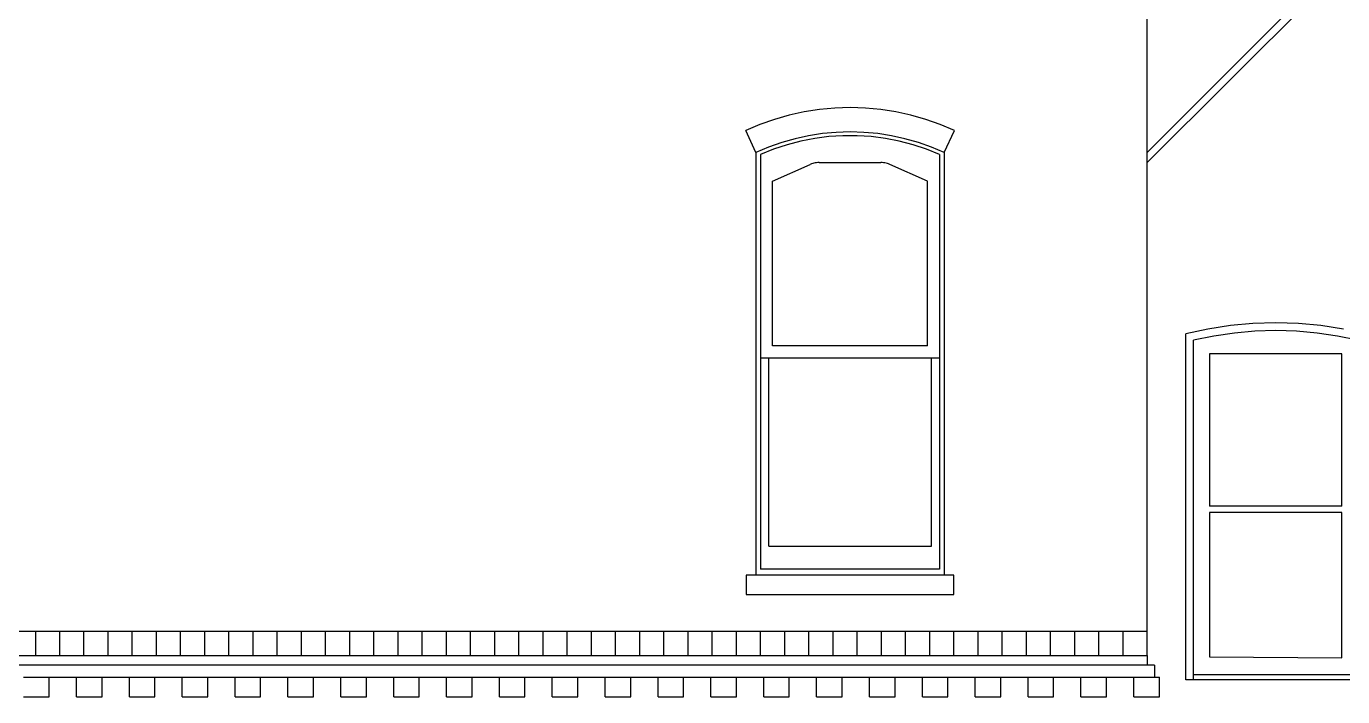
# Model space of a CAD drawing. Header units: millimetres. Extents: x -11840 to 12480, y -4119 to 5972.
# Drawn here: x -1420 to 3994, y 456 to 3214 of the extents above; entities that cross this region are included whole.
import ezdxf

# ---------------------------------------------------------------- set-up
doc = ezdxf.new("R2010")
doc.units = ezdxf.units.MM

msp = doc.modelspace()

# ---------------------------------------------------------------- linework, layer by layer
at = {"color": 253, "true_color": 0x999999}
for p, q in [((3190.3, 2695.3), (4514.2, 4019.2)), ((3190.3, 2695.3), (4514.2, 4019.2)), ((3190.3, 2652.9), (4526.6, 3989.2)), ((3190.3, 2652.9), (4526.6, 3989.2)), ((-1381.3, 625.7), (-1381.3, 725.7)), ((-1381.3, 625.7), (-1381.3, 725.7)), ((-1281.9, 625.7), (-1281.9, 725.7)), ((-1281.9, 625.7), (-1281.9, 725.7)), ((-1182.6, 625.7), (-1182.6, 725.7)), ((-1182.6, 625.7), (-1182.6, 725.7)), ((-1083.2, 625.7), (-1083.2, 725.7)), ((-1083.2, 625.7), (-1083.2, 725.7)), ((-983.8, 625.7), (-983.8, 725.7)), ((-983.8, 625.7), (-983.8, 725.7)), ((-884.4, 625.7), (-884.4, 725.7)), ((-884.4, 625.7), (-884.4, 725.7)), ((-785, 625.7), (-785, 725.7)), ((-785, 625.7), (-785, 725.7)), ((-685.6, 625.7), (-685.6, 725.7)), ((-685.6, 625.7), (-685.6, 725.7)), ((-586.3, 625.7), (-586.3, 725.7)), ((-586.3, 625.7), (-586.3, 725.7)), ((-486.9, 625.7), (-486.9, 725.7)), ((-486.9, 625.7), (-486.9, 725.7)), ((-387.5, 625.7), (-387.5, 725.7)), ((-387.5, 625.7), (-387.5, 725.7)), ((-288.1, 625.7), (-288.1, 725.7)), ((-288.1, 625.7), (-288.1, 725.7)), ((-188.7, 625.7), (-188.7, 725.7)), ((-188.7, 625.7), (-188.7, 725.7)), ((-89.3, 625.7), (-89.3, 725.7)), ((-89.3, 625.7), (-89.3, 725.7)), ((10, 625.7), (10, 725.7)), ((10, 625.7), (10, 725.7)), ((109.4, 625.7), (109.4, 725.7)), ((109.4, 625.7), (109.4, 725.7)), ((208.8, 625.7), (208.8, 725.7)), ((208.8, 625.7), (208.8, 725.7)), ((308.2, 625.7), (308.2, 725.7)), ((308.2, 625.7), (308.2, 725.7)), ((407.6, 625.7), (407.6, 725.7)), ((407.6, 625.7), (407.6, 725.7)), ((507, 625.7), (507, 725.7)), ((507, 625.7), (507, 725.7)), ((606.3, 625.7), (606.3, 725.7)), ((606.3, 625.7), (606.3, 725.7)), ((705.7, 625.7), (705.7, 725.7)), ((705.7, 625.7), (705.7, 725.7)), ((805.1, 625.7), (805.1, 725.7)), ((805.1, 625.7), (805.1, 725.7)), ((904.5, 625.7), (904.5, 725.7)), ((904.5, 625.7), (904.5, 725.7)), ((1003.9, 625.7), (1003.9, 725.7)), ((1003.9, 625.7), (1003.9, 725.7)), ((1103.2, 625.7), (1103.2, 725.7)), ((1103.2, 625.7), (1103.2, 725.7)), ((1202.6, 625.7), (1202.6, 725.7)), ((1202.6, 625.7), (1202.6, 725.7)), ((1302, 625.7), (1302, 725.7)), ((1302, 625.7), (1302, 725.7)), ((1401.4, 625.7), (1401.4, 725.7)), ((1401.4, 625.7), (1401.4, 725.7)), ((1500.8, 625.7), (1500.8, 725.7)), ((1500.8, 625.7), (1500.8, 725.7)), ((1600.2, 625.7), (1600.2, 725.7)), ((1600.2, 625.7), (1600.2, 725.7)), ((1699.5, 625.7), (1699.5, 725.7)), ((1699.5, 625.7), (1699.5, 725.7)), ((1798.9, 625.7), (1798.9, 725.7)), ((1798.9, 625.7), (1798.9, 725.7)), ((1898.3, 625.7), (1898.3, 725.7)), ((1898.3, 625.7), (1898.3, 725.7)), ((1997.7, 625.7), (1997.7, 725.7)), ((1997.7, 625.7), (1997.7, 725.7)), ((2097.1, 625.7), (2097.1, 725.7)), ((2097.1, 625.7), (2097.1, 725.7)), ((2196.5, 625.7), (2196.5, 725.7)), ((2196.5, 625.7), (2196.5, 725.7)), ((2295.8, 625.7), (2295.8, 725.7)), ((2295.8, 625.7), (2295.8, 725.7)), ((2395.2, 625.7), (2395.2, 725.7)), ((2395.2, 625.7), (2395.2, 725.7)), ((2494.6, 625.7), (2494.6, 725.7)), ((2494.6, 625.7), (2494.6, 725.7)), ((2594, 625.7), (2594, 725.7)), ((2594, 625.7), (2594, 725.7)), ((2693.4, 625.7), (2693.4, 725.7)), ((2693.4, 625.7), (2693.4, 725.7)), ((2792.8, 625.7), (2792.8, 725.7)), ((2792.8, 625.7), (2792.8, 725.7)), ((2892.1, 625.7), (2892.1, 725.7)), ((2892.1, 625.7), (2892.1, 725.7)), ((2991.5, 625.7), (2991.5, 725.7)), ((2991.5, 625.7), (2991.5, 725.7)), ((3090.9, 625.7), (3090.9, 725.7)), ((3090.9, 625.7), (3090.9, 725.7))]:
    msp.add_line(p, q, dxfattribs=at)
for p, q in [((3190.3, 725.7), (3190.3, 3295.7)), ((3190.3, 725.7), (3190.3, 3295.7)), ((1797.8, 2763.5), (1742, 2751.3)), ((1797.8, 2763.5), (1742, 2751.3)), ((1854.2, 2772.2), (1797.8, 2763.5)), ((1854.2, 2772.2), (1797.8, 2763.5)), ((1911, 2777.5), (1854.2, 2772.2)), ((1911, 2777.5), (1854.2, 2772.2)), ((1968.1, 2779.3), (1911, 2777.5)), ((1968.1, 2779.3), (1911, 2777.5)), ((2025.1, 2777.5), (1968.1, 2779.3)), ((2025.1, 2777.5), (1968.1, 2779.3)), ((2082, 2772.2), (2025.1, 2777.5)), ((2082, 2772.2), (2025.1, 2777.5)), ((2138.4, 2763.5), (2082, 2772.2)), ((2138.4, 2763.5), (2082, 2772.2)), ((2194.1, 2751.3), (2138.4, 2763.5)), ((2194.1, 2751.3), (2138.4, 2763.5)), ((1633.3, 2716.7), (1580.7, 2694.4)), ((1633.3, 2716.7), (1580.7, 2694.4)), ((1687.1, 2735.6), (1633.3, 2716.7)), ((1687.1, 2735.6), (1633.3, 2716.7)), ((1742, 2751.3), (1687.1, 2735.6)), ((1742, 2751.3), (1687.1, 2735.6)), ((2249, 2735.6), (2194.1, 2751.3)), ((2249, 2735.6), (2194.1, 2751.3)), ((2302.9, 2716.7), (2249, 2735.6)), ((2302.9, 2716.7), (2249, 2735.6)), ((2355.4, 2694.4), (2302.9, 2716.7)), ((2355.4, 2694.4), (2302.9, 2716.7)), ((1580.7, 2694.4), (1580.7, 955.7)), ((1580.7, 2694.4), (1580.7, 955.7)), ((2355.4, 2694.4), (2355.4, 955.7)), ((2355.4, 2694.4), (2355.4, 955.7))]:
    msp.add_line(p, q)
at = {"color": 251, "true_color": 0x666666}
for p, q in [((1841.9, 2871.5), (1779.4, 2861.8)), ((1904.9, 2877.3), (1841.9, 2871.5)), ((1968.1, 2879.3), (1904.9, 2877.3)), ((2031.3, 2877.3), (1968.1, 2879.3)), ((2094.3, 2871.5), (2031.3, 2877.3)), ((2156.8, 2861.8), (2094.3, 2871.5)), ((1656.8, 2830.9), (1597.2, 2809.9)), ((1717.6, 2848.2), (1656.8, 2830.9)), ((1779.4, 2861.8), (1717.6, 2848.2)), ((2218.5, 2848.2), (2156.8, 2861.8)), ((2279.4, 2830.9), (2218.5, 2848.2)), ((2339, 2809.9), (2279.4, 2830.9)), ((1597.2, 2809.9), (1538.9, 2785.2)), ((1580.7, 2694.4), (1538.9, 2785.2)), ((1938.9, 2763.8), (1880.6, 2760.1)), ((1997.3, 2763.8), (1938.9, 2763.8)), ((2055.5, 2760.1), (1997.3, 2763.8)), ((2397.2, 2785.2), (2339, 2809.9)), ((2355.4, 2694.4), (2397.2, 2785.2)), ((1653.6, 2708.3), (1599.5, 2686.4)), ((1709, 2726.7), (1653.6, 2708.3)), ((1765.4, 2741.5), (1709, 2726.7)), ((1822.7, 2752.6), (1765.4, 2741.5)), ((1880.6, 2760.1), (1822.7, 2752.6)), ((2113.4, 2752.6), (2055.5, 2760.1)), ((2170.7, 2741.5), (2113.4, 2752.6)), ((2227.2, 2726.7), (2170.7, 2741.5)), ((2282.6, 2708.3), (2227.2, 2726.7)), ((2336.7, 2686.4), (2282.6, 2708.3)), ((1599.5, 2686.4), (1599.5, 1848.7)), ((1835.5, 2653), (1830.2, 2652.5)), ((1840.9, 2653.1), (1835.5, 2653)), ((1840.9, 2653.1), (2095.3, 2653.1)), ((2100.6, 2653), (2095.3, 2653.1)), ((2105.9, 2652.5), (2100.6, 2653)), ((2336.7, 2686.4), (2336.7, 1848.7)), ((1649.4, 2577), (1804.6, 2645.5)), ((1809.5, 2647.5), (1804.6, 2645.5)), ((1814.6, 2649.2), (1809.5, 2647.5)), ((1819.7, 2650.6), (1814.6, 2649.2)), ((1824.9, 2651.7), (1819.7, 2650.6)), ((1830.2, 2652.5), (1824.9, 2651.7)), ((2111.2, 2651.7), (2105.9, 2652.5)), ((2116.4, 2650.6), (2111.2, 2651.7)), ((2121.6, 2649.2), (2116.4, 2650.6)), ((2126.7, 2647.5), (2121.6, 2649.2)), ((2131.6, 2645.5), (2126.7, 2647.5)), ((2286.8, 2577), (2131.6, 2645.5)), ((1649.4, 1898.7), (1649.4, 2577)), ((2286.8, 1898.7), (2286.8, 2577)), ((3548.7, 1951.8), (3464.5, 1939.3)), ((3633.6, 1959.3), (3548.7, 1951.8)), ((3718.7, 1961.8), (3633.6, 1959.3)), ((3803.8, 1959.3), (3718.7, 1961.8)), ((3888.7, 1951.8), (3803.8, 1959.3)), ((3972.9, 1939.3), (3888.7, 1951.8)), ((2286.8, 1898.7), (1649.4, 1898.7)), ((3464.5, 1939.3), (3381.1, 1922)), ((3381.1, 545.3), (3381.1, 1922)), ((4056.3, 1922), (3972.9, 1939.3)), ((1633.5, 1848.7), (1599.5, 1848.7)), ((1599.5, 1848.7), (1599.5, 979.9)), ((2302.7, 1848.7), (1633.5, 1848.7)), ((1633.5, 1075.5), (1633.5, 1848.7)), ((2336.7, 1848.7), (2302.7, 1848.7)), ((2302.7, 1075.5), (2302.7, 1848.7)), ((2336.7, 1848.7), (2336.7, 979.9)), ((3991.3, 1866.8), (3446.1, 1866.8)), ((3446.1, 1866.8), (3446.1, 1239.8)), ((3991.3, 1239.8), (3991.3, 1866.8)), ((3991.3, 1239.8), (3446.1, 1239.8)), ((3446.1, 1213.8), (3446.1, 619.8)), ((3991.3, 1213.8), (3446.1, 1213.8)), ((3991.3, 615.3), (3991.3, 1213.8)), ((1633.5, 1075.5), (2302.7, 1075.5)), ((2336.7, 979.9), (1599.5, 979.9)), ((3446.1, 619.8), (3991.3, 615.3)), ((3220.3, 585.7), (-4889.7, 585.7)), ((3220.3, 585.7), (-4889.7, 585.7)), ((4056.3, 545.3), (3381.1, 545.3)), ((3381.1, 525.3), (3381.1, 545.3)), ((-1430.8, 535.7), (-1325.8, 535.7)), ((-1430.8, 535.7), (-1325.8, 535.7)), ((-1325.8, 535.7), (-1213.4, 535.7)), ((-1325.8, 535.7), (-1213.4, 535.7)), ((-1325.8, 455.7), (-1325.8, 535.7)), ((-1325.8, 455.7), (-1325.8, 535.7)), ((-1213.4, 535.7), (-1108.4, 535.7)), ((-1213.4, 455.7), (-1213.4, 535.7)), ((-1213.4, 535.7), (-1108.4, 535.7)), ((-1213.4, 455.7), (-1213.4, 535.7)), ((-1108.4, 535.7), (-995.9, 535.7)), ((-1108.4, 535.7), (-995.9, 535.7)), ((-1108.4, 455.7), (-1108.4, 535.7)), ((-1108.4, 455.7), (-1108.4, 535.7)), ((-995.9, 535.7), (-890.9, 535.7)), ((-995.9, 455.7), (-995.9, 535.7)), ((-995.9, 535.7), (-890.9, 535.7)), ((-995.9, 455.7), (-995.9, 535.7)), ((-890.9, 535.7), (-778.5, 535.7)), ((-890.9, 535.7), (-778.5, 535.7)), ((-890.9, 455.7), (-890.9, 535.7)), ((-890.9, 455.7), (-890.9, 535.7)), ((-778.5, 535.7), (-673.5, 535.7)), ((-778.5, 455.7), (-778.5, 535.7)), ((-778.5, 535.7), (-673.5, 535.7)), ((-778.5, 455.7), (-778.5, 535.7)), ((-673.5, 535.7), (-561.1, 535.7)), ((-673.5, 535.7), (-561.1, 535.7)), ((-673.5, 455.7), (-673.5, 535.7)), ((-673.5, 455.7), (-673.5, 535.7)), ((-561.1, 535.7), (-456.1, 535.7)), ((-561.1, 455.7), (-561.1, 535.7)), ((-561.1, 535.7), (-456.1, 535.7)), ((-561.1, 455.7), (-561.1, 535.7)), ((-456.1, 535.7), (-343.6, 535.7)), ((-456.1, 535.7), (-343.6, 535.7)), ((-456.1, 455.7), (-456.1, 535.7)), ((-456.1, 455.7), (-456.1, 535.7)), ((-343.6, 535.7), (-238.6, 535.7)), ((-343.6, 455.7), (-343.6, 535.7)), ((-343.6, 535.7), (-238.6, 535.7)), ((-343.6, 455.7), (-343.6, 535.7)), ((-238.6, 535.7), (-126.2, 535.7)), ((-238.6, 535.7), (-126.2, 535.7)), ((-238.6, 455.7), (-238.6, 535.7)), ((-238.6, 455.7), (-238.6, 535.7)), ((-126.2, 535.7), (-21.2, 535.7)), ((-126.2, 455.7), (-126.2, 535.7)), ((-126.2, 535.7), (-21.2, 535.7)), ((-126.2, 455.7), (-126.2, 535.7)), ((-21.2, 535.7), (91.2, 535.7)), ((-21.2, 535.7), (91.2, 535.7)), ((-21.2, 455.7), (-21.2, 535.7)), ((-21.2, 455.7), (-21.2, 535.7)), ((91.2, 535.7), (196.2, 535.7)), ((91.2, 455.7), (91.2, 535.7)), ((91.2, 535.7), (196.2, 535.7)), ((91.2, 455.7), (91.2, 535.7)), ((196.2, 535.7), (308.7, 535.7)), ((196.2, 535.7), (308.7, 535.7)), ((196.2, 455.7), (196.2, 535.7)), ((196.2, 455.7), (196.2, 535.7)), ((308.7, 535.7), (413.7, 535.7)), ((308.7, 455.7), (308.7, 535.7)), ((308.7, 535.7), (413.7, 535.7)), ((308.7, 455.7), (308.7, 535.7)), ((413.7, 535.7), (526.1, 535.7)), ((413.7, 535.7), (526.1, 535.7)), ((413.7, 455.7), (413.7, 535.7)), ((413.7, 455.7), (413.7, 535.7)), ((526.1, 535.7), (631.1, 535.7)), ((526.1, 455.7), (526.1, 535.7)), ((526.1, 535.7), (631.1, 535.7)), ((526.1, 455.7), (526.1, 535.7)), ((631.1, 535.7), (743.5, 535.7)), ((631.1, 535.7), (743.5, 535.7)), ((631.1, 455.7), (631.1, 535.7)), ((631.1, 455.7), (631.1, 535.7)), ((743.5, 535.7), (848.5, 535.7)), ((743.5, 455.7), (743.5, 535.7)), ((743.5, 535.7), (848.5, 535.7)), ((743.5, 455.7), (743.5, 535.7)), ((848.5, 535.7), (961, 535.7)), ((848.5, 535.7), (961, 535.7)), ((848.5, 455.7), (848.5, 535.7)), ((848.5, 455.7), (848.5, 535.7)), ((961, 535.7), (1066, 535.7)), ((961, 455.7), (961, 535.7)), ((961, 535.7), (1066, 535.7)), ((961, 455.7), (961, 535.7)), ((1066, 535.7), (1178.4, 535.7)), ((1066, 535.7), (1178.4, 535.7)), ((1066, 455.7), (1066, 535.7)), ((1066, 455.7), (1066, 535.7)), ((1178.4, 535.7), (1283.4, 535.7)), ((1178.4, 455.7), (1178.4, 535.7)), ((1178.4, 535.7), (1283.4, 535.7)), ((1178.4, 455.7), (1178.4, 535.7)), ((1283.4, 535.7), (1395.8, 535.7)), ((1283.4, 535.7), (1395.8, 535.7)), ((1283.4, 455.7), (1283.4, 535.7)), ((1283.4, 455.7), (1283.4, 535.7)), ((1395.8, 535.7), (1500.8, 535.7)), ((1395.8, 455.7), (1395.8, 535.7)), ((1395.8, 535.7), (1500.8, 535.7)), ((1395.8, 455.7), (1395.8, 535.7)), ((1500.8, 535.7), (1613.3, 535.7)), ((1500.8, 535.7), (1613.3, 535.7)), ((1500.8, 455.7), (1500.8, 535.7)), ((1500.8, 455.7), (1500.8, 535.7)), ((1613.3, 535.7), (1718.3, 535.7)), ((1613.3, 455.7), (1613.3, 535.7)), ((1613.3, 535.7), (1718.3, 535.7)), ((1613.3, 455.7), (1613.3, 535.7)), ((1718.3, 535.7), (1830.7, 535.7)), ((1718.3, 535.7), (1830.7, 535.7)), ((1718.3, 455.7), (1718.3, 535.7)), ((1718.3, 455.7), (1718.3, 535.7)), ((1830.7, 535.7), (1935.7, 535.7)), ((1830.7, 455.7), (1830.7, 535.7)), ((1830.7, 535.7), (1935.7, 535.7)), ((1830.7, 455.7), (1830.7, 535.7)), ((1935.7, 535.7), (2048.1, 535.7)), ((1935.7, 535.7), (2048.1, 535.7)), ((1935.7, 455.7), (1935.7, 535.7)), ((1935.7, 455.7), (1935.7, 535.7)), ((2048.1, 535.7), (2153.1, 535.7)), ((2048.1, 455.7), (2048.1, 535.7)), ((2048.1, 535.7), (2153.1, 535.7)), ((2048.1, 455.7), (2048.1, 535.7)), ((2153.1, 535.7), (2265.6, 535.7)), ((2153.1, 535.7), (2265.6, 535.7)), ((2153.1, 455.7), (2153.1, 535.7)), ((2153.1, 455.7), (2153.1, 535.7)), ((2265.6, 535.7), (2370.6, 535.7)), ((2265.6, 455.7), (2265.6, 535.7)), ((2265.6, 535.7), (2370.6, 535.7)), ((2265.6, 455.7), (2265.6, 535.7)), ((2370.6, 535.7), (2483, 535.7)), ((2370.6, 535.7), (2483, 535.7)), ((2370.6, 455.7), (2370.6, 535.7)), ((2370.6, 455.7), (2370.6, 535.7)), ((2483, 535.7), (2588, 535.7)), ((2483, 455.7), (2483, 535.7)), ((2483, 535.7), (2588, 535.7)), ((2483, 455.7), (2483, 535.7)), ((2588, 535.7), (2700.4, 535.7)), ((2588, 535.7), (2700.4, 535.7)), ((2588, 455.7), (2588, 535.7)), ((2588, 455.7), (2588, 535.7)), ((2700.4, 535.7), (2805.4, 535.7)), ((2700.4, 455.7), (2700.4, 535.7)), ((2700.4, 535.7), (2805.4, 535.7)), ((2700.4, 455.7), (2700.4, 535.7)), ((2805.4, 535.7), (2917.9, 535.7)), ((2805.4, 535.7), (2917.9, 535.7)), ((2805.4, 455.7), (2805.4, 535.7)), ((2805.4, 455.7), (2805.4, 535.7)), ((2917.9, 535.7), (3022.9, 535.7)), ((2917.9, 455.7), (2917.9, 535.7)), ((2917.9, 535.7), (3022.9, 535.7)), ((2917.9, 455.7), (2917.9, 535.7)), ((3022.9, 535.7), (3135.3, 535.7)), ((3022.9, 535.7), (3135.3, 535.7)), ((3022.9, 455.7), (3022.9, 535.7)), ((3022.9, 455.7), (3022.9, 535.7)), ((3135.3, 455.7), (3135.3, 535.7)), ((3135.3, 535.7), (3240.3, 535.7)), ((3135.3, 535.7), (3240.3, 535.7)), ((3135.3, 455.7), (3135.3, 535.7)), ((3240.3, 455.7), (3240.3, 535.7)), ((3240.3, 455.7), (3240.3, 535.7)), ((-1430.8, 455.7), (-1325.8, 455.7)), ((-1430.8, 455.7), (-1325.8, 455.7)), ((-1213.4, 455.7), (-1108.4, 455.7)), ((-1213.4, 455.7), (-1108.4, 455.7)), ((-995.9, 455.7), (-890.9, 455.7)), ((-995.9, 455.7), (-890.9, 455.7)), ((-778.5, 455.7), (-673.5, 455.7)), ((-778.5, 455.7), (-673.5, 455.7)), ((-561.1, 455.7), (-456.1, 455.7)), ((-561.1, 455.7), (-456.1, 455.7)), ((-343.6, 455.7), (-238.6, 455.7)), ((-343.6, 455.7), (-238.6, 455.7)), ((-126.2, 455.7), (-21.2, 455.7)), ((-126.2, 455.7), (-21.2, 455.7)), ((91.2, 455.7), (196.2, 455.7)), ((91.2, 455.7), (196.2, 455.7)), ((308.7, 455.7), (413.7, 455.7)), ((308.7, 455.7), (413.7, 455.7)), ((526.1, 455.7), (631.1, 455.7)), ((526.1, 455.7), (631.1, 455.7)), ((743.5, 455.7), (848.5, 455.7)), ((743.5, 455.7), (848.5, 455.7)), ((961, 455.7), (1066, 455.7)), ((961, 455.7), (1066, 455.7)), ((1178.4, 455.7), (1283.4, 455.7)), ((1178.4, 455.7), (1283.4, 455.7)), ((1395.8, 455.7), (1500.8, 455.7)), ((1395.8, 455.7), (1500.8, 455.7)), ((1613.3, 455.7), (1718.3, 455.7)), ((1613.3, 455.7), (1718.3, 455.7)), ((1830.7, 455.7), (1935.7, 455.7)), ((1830.7, 455.7), (1935.7, 455.7)), ((2048.1, 455.7), (2153.1, 455.7)), ((2048.1, 455.7), (2153.1, 455.7)), ((2265.6, 455.7), (2370.6, 455.7)), ((2265.6, 455.7), (2370.6, 455.7)), ((2483, 455.7), (2588, 455.7)), ((2483, 455.7), (2588, 455.7)), ((2700.4, 455.7), (2805.4, 455.7)), ((2700.4, 455.7), (2805.4, 455.7)), ((2917.9, 455.7), (3022.9, 455.7)), ((2917.9, 455.7), (3022.9, 455.7)), ((3135.3, 455.7), (3240.3, 455.7)), ((3135.3, 455.7), (3240.3, 455.7))]:
    msp.add_line(p, q, dxfattribs=at)
at = {"color": 250, "true_color": 0x333333}
for p, q in [((3440.3, 1968), (3349.1, 1948)), ((3440.3, 1968), (3349.1, 1948)), ((3532.5, 1982.3), (3440.3, 1968)), ((3532.5, 1982.3), (3440.3, 1968)), ((3625.4, 1990.9), (3532.5, 1982.3)), ((3625.4, 1990.9), (3532.5, 1982.3)), ((3718.7, 1993.8), (3625.4, 1990.9)), ((3718.7, 1993.8), (3625.4, 1990.9)), ((3812, 1990.9), (3718.7, 1993.8)), ((3812, 1990.9), (3718.7, 1993.8)), ((3904.9, 1982.3), (3812, 1990.9)), ((3904.9, 1982.3), (3812, 1990.9)), ((3997.1, 1968), (3904.9, 1982.3)), ((3997.1, 1968), (3904.9, 1982.3)), ((3349.1, 525.3), (3349.1, 1948)), ((3349.1, 525.3), (3349.1, 1948)), ((1540.3, 955.7), (1540.3, 875.7)), ((2395.3, 955.7), (1540.3, 955.7)), ((2395.3, 955.7), (1540.3, 955.7)), ((1540.3, 955.7), (1540.3, 875.7)), ((2395.3, 875.7), (2395.3, 955.7)), ((2395.3, 875.7), (2395.3, 955.7)), ((1540.3, 875.7), (2395.3, 875.7)), ((1540.3, 875.7), (2395.3, 875.7)), ((-1480.7, 725.7), (-1381.3, 725.7)), ((-1480.7, 725.7), (-1381.3, 725.7)), ((-1381.3, 725.7), (-1281.9, 725.7)), ((-1381.3, 725.7), (-1281.9, 725.7)), ((-1281.9, 725.7), (-1182.6, 725.7)), ((-1281.9, 725.7), (-1182.6, 725.7)), ((-1182.6, 725.7), (-1083.2, 725.7)), ((-1182.6, 725.7), (-1083.2, 725.7)), ((-1083.2, 725.7), (-983.8, 725.7)), ((-1083.2, 725.7), (-983.8, 725.7)), ((-983.8, 725.7), (-884.4, 725.7)), ((-983.8, 725.7), (-884.4, 725.7)), ((-884.4, 725.7), (-785, 725.7)), ((-884.4, 725.7), (-785, 725.7)), ((-785, 725.7), (-685.6, 725.7)), ((-785, 725.7), (-685.6, 725.7)), ((-685.6, 725.7), (-586.3, 725.7)), ((-685.6, 725.7), (-586.3, 725.7)), ((-586.3, 725.7), (-486.9, 725.7)), ((-586.3, 725.7), (-486.9, 725.7)), ((-486.9, 725.7), (-387.5, 725.7)), ((-486.9, 725.7), (-387.5, 725.7)), ((-387.5, 725.7), (-288.1, 725.7)), ((-387.5, 725.7), (-288.1, 725.7)), ((-288.1, 725.7), (-188.7, 725.7)), ((-288.1, 725.7), (-188.7, 725.7)), ((-188.7, 725.7), (-89.3, 725.7)), ((-188.7, 725.7), (-89.3, 725.7)), ((-89.3, 725.7), (10, 725.7)), ((-89.3, 725.7), (10, 725.7)), ((10, 725.7), (109.4, 725.7)), ((10, 725.7), (109.4, 725.7)), ((109.4, 725.7), (208.8, 725.7)), ((109.4, 725.7), (208.8, 725.7)), ((208.8, 725.7), (308.2, 725.7)), ((208.8, 725.7), (308.2, 725.7)), ((308.2, 725.7), (407.6, 725.7)), ((308.2, 725.7), (407.6, 725.7)), ((407.6, 725.7), (507, 725.7)), ((407.6, 725.7), (507, 725.7)), ((507, 725.7), (606.3, 725.7)), ((507, 725.7), (606.3, 725.7)), ((606.3, 725.7), (705.7, 725.7)), ((606.3, 725.7), (705.7, 725.7)), ((705.7, 725.7), (805.1, 725.7)), ((705.7, 725.7), (805.1, 725.7)), ((805.1, 725.7), (904.5, 725.7)), ((805.1, 725.7), (904.5, 725.7)), ((904.5, 725.7), (1003.9, 725.7)), ((904.5, 725.7), (1003.9, 725.7)), ((1003.9, 725.7), (1103.2, 725.7)), ((1003.9, 725.7), (1103.2, 725.7)), ((1103.2, 725.7), (1202.6, 725.7)), ((1103.2, 725.7), (1202.6, 725.7)), ((1202.6, 725.7), (1302, 725.7)), ((1202.6, 725.7), (1302, 725.7)), ((1302, 725.7), (1401.4, 725.7)), ((1302, 725.7), (1401.4, 725.7)), ((1401.4, 725.7), (1500.8, 725.7)), ((1401.4, 725.7), (1500.8, 725.7)), ((1500.8, 725.7), (1600.2, 725.7)), ((1500.8, 725.7), (1600.2, 725.7)), ((1600.2, 725.7), (1699.5, 725.7)), ((1600.2, 725.7), (1699.5, 725.7)), ((1699.5, 725.7), (1798.9, 725.7)), ((1699.5, 725.7), (1798.9, 725.7)), ((1798.9, 725.7), (1898.3, 725.7)), ((1798.9, 725.7), (1898.3, 725.7)), ((1898.3, 725.7), (1997.7, 725.7)), ((1898.3, 725.7), (1997.7, 725.7)), ((1997.7, 725.7), (2097.1, 725.7)), ((1997.7, 725.7), (2097.1, 725.7)), ((2097.1, 725.7), (2196.5, 725.7)), ((2097.1, 725.7), (2196.5, 725.7)), ((2196.5, 725.7), (2295.8, 725.7)), ((2196.5, 725.7), (2295.8, 725.7)), ((2295.8, 725.7), (2395.2, 725.7)), ((2295.8, 725.7), (2395.2, 725.7)), ((2395.2, 725.7), (2494.6, 725.7)), ((2395.2, 725.7), (2494.6, 725.7)), ((2494.6, 725.7), (2594, 725.7)), ((2494.6, 725.7), (2594, 725.7)), ((2594, 725.7), (2693.4, 725.7)), ((2594, 725.7), (2693.4, 725.7)), ((2693.4, 725.7), (2792.8, 725.7)), ((2693.4, 725.7), (2792.8, 725.7)), ((2792.8, 725.7), (2892.1, 725.7)), ((2792.8, 725.7), (2892.1, 725.7)), ((2892.1, 725.7), (2991.5, 725.7)), ((2892.1, 725.7), (2991.5, 725.7)), ((2991.5, 725.7), (3090.9, 725.7)), ((2991.5, 725.7), (3090.9, 725.7)), ((3090.9, 725.7), (3190.3, 725.7)), ((3090.9, 725.7), (3190.3, 725.7)), ((3190.3, 625.7), (3190.3, 725.7)), ((3190.3, 625.7), (3190.3, 725.7)), ((-4859.7, 625.7), (3190.3, 625.7)), ((-4859.7, 625.7), (3190.3, 625.7)), ((-1480.7, 625.7), (-1381.3, 625.7)), ((-1480.7, 625.7), (-1381.3, 625.7)), ((-1381.3, 625.7), (-1281.9, 625.7)), ((-1381.3, 625.7), (-1281.9, 625.7)), ((-1281.9, 625.7), (-1182.6, 625.7)), ((-1281.9, 625.7), (-1182.6, 625.7)), ((-1182.6, 625.7), (-1083.2, 625.7)), ((-1182.6, 625.7), (-1083.2, 625.7)), ((-1083.2, 625.7), (-983.8, 625.7)), ((-1083.2, 625.7), (-983.8, 625.7)), ((-983.8, 625.7), (-884.4, 625.7)), ((-983.8, 625.7), (-884.4, 625.7)), ((-884.4, 625.7), (-785, 625.7)), ((-884.4, 625.7), (-785, 625.7)), ((-785, 625.7), (-685.6, 625.7)), ((-785, 625.7), (-685.6, 625.7)), ((-685.6, 625.7), (-586.3, 625.7)), ((-685.6, 625.7), (-586.3, 625.7)), ((-586.3, 625.7), (-486.9, 625.7)), ((-586.3, 625.7), (-486.9, 625.7)), ((-486.9, 625.7), (-387.5, 625.7)), ((-486.9, 625.7), (-387.5, 625.7)), ((-387.5, 625.7), (-288.1, 625.7)), ((-387.5, 625.7), (-288.1, 625.7)), ((-288.1, 625.7), (-188.7, 625.7)), ((-288.1, 625.7), (-188.7, 625.7)), ((-188.7, 625.7), (-89.3, 625.7)), ((-188.7, 625.7), (-89.3, 625.7)), ((-89.3, 625.7), (10, 625.7)), ((-89.3, 625.7), (10, 625.7)), ((10, 625.7), (109.4, 625.7)), ((10, 625.7), (109.4, 625.7)), ((109.4, 625.7), (208.8, 625.7)), ((109.4, 625.7), (208.8, 625.7)), ((208.8, 625.7), (308.2, 625.7)), ((208.8, 625.7), (308.2, 625.7)), ((308.2, 625.7), (407.6, 625.7)), ((308.2, 625.7), (407.6, 625.7)), ((407.6, 625.7), (507, 625.7)), ((407.6, 625.7), (507, 625.7)), ((507, 625.7), (606.3, 625.7)), ((507, 625.7), (606.3, 625.7)), ((606.3, 625.7), (705.7, 625.7)), ((606.3, 625.7), (705.7, 625.7)), ((705.7, 625.7), (805.1, 625.7)), ((705.7, 625.7), (805.1, 625.7)), ((805.1, 625.7), (904.5, 625.7)), ((805.1, 625.7), (904.5, 625.7)), ((904.5, 625.7), (1003.9, 625.7)), ((904.5, 625.7), (1003.9, 625.7)), ((1003.9, 625.7), (1103.2, 625.7)), ((1003.9, 625.7), (1103.2, 625.7)), ((1103.2, 625.7), (1202.6, 625.7)), ((1103.2, 625.7), (1202.6, 625.7)), ((1202.6, 625.7), (1302, 625.7)), ((1202.6, 625.7), (1302, 625.7)), ((1302, 625.7), (1401.4, 625.7)), ((1302, 625.7), (1401.4, 625.7)), ((1401.4, 625.7), (1500.8, 625.7)), ((1401.4, 625.7), (1500.8, 625.7)), ((1500.8, 625.7), (1600.2, 625.7)), ((1500.8, 625.7), (1600.2, 625.7)), ((1600.2, 625.7), (1699.5, 625.7)), ((1600.2, 625.7), (1699.5, 625.7)), ((1699.5, 625.7), (1798.9, 625.7)), ((1699.5, 625.7), (1798.9, 625.7)), ((1798.9, 625.7), (1898.3, 625.7)), ((1798.9, 625.7), (1898.3, 625.7)), ((1898.3, 625.7), (1997.7, 625.7)), ((1898.3, 625.7), (1997.7, 625.7)), ((1997.7, 625.7), (2097.1, 625.7)), ((1997.7, 625.7), (2097.1, 625.7)), ((2097.1, 625.7), (2196.5, 625.7)), ((2097.1, 625.7), (2196.5, 625.7)), ((2196.5, 625.7), (2295.8, 625.7)), ((2196.5, 625.7), (2295.8, 625.7)), ((2295.8, 625.7), (2395.2, 625.7)), ((2295.8, 625.7), (2395.2, 625.7)), ((2395.2, 625.7), (2494.6, 625.7)), ((2395.2, 625.7), (2494.6, 625.7)), ((2494.6, 625.7), (2594, 625.7)), ((2494.6, 625.7), (2594, 625.7)), ((2594, 625.7), (2693.4, 625.7)), ((2594, 625.7), (2693.4, 625.7)), ((2693.4, 625.7), (2792.8, 625.7)), ((2693.4, 625.7), (2792.8, 625.7)), ((2792.8, 625.7), (2892.1, 625.7)), ((2792.8, 625.7), (2892.1, 625.7)), ((2892.1, 625.7), (2991.5, 625.7)), ((2892.1, 625.7), (2991.5, 625.7)), ((2991.5, 625.7), (3090.9, 625.7)), ((2991.5, 625.7), (3090.9, 625.7)), ((3090.9, 625.7), (3190.3, 625.7)), ((3090.9, 625.7), (3190.3, 625.7)), ((3190.3, 625.7), (3190.3, 585.7)), ((3190.3, 625.7), (3190.3, 585.7)), ((3220.3, 585.7), (3220.3, 535.7)), ((3220.3, 585.7), (3220.3, 535.7)), ((4088.3, 525.3), (3349.1, 525.3)), ((4088.3, 525.3), (3349.1, 525.3))]:
    msp.add_line(p, q, dxfattribs=at)

doc.saveas('drawing.dxf')
